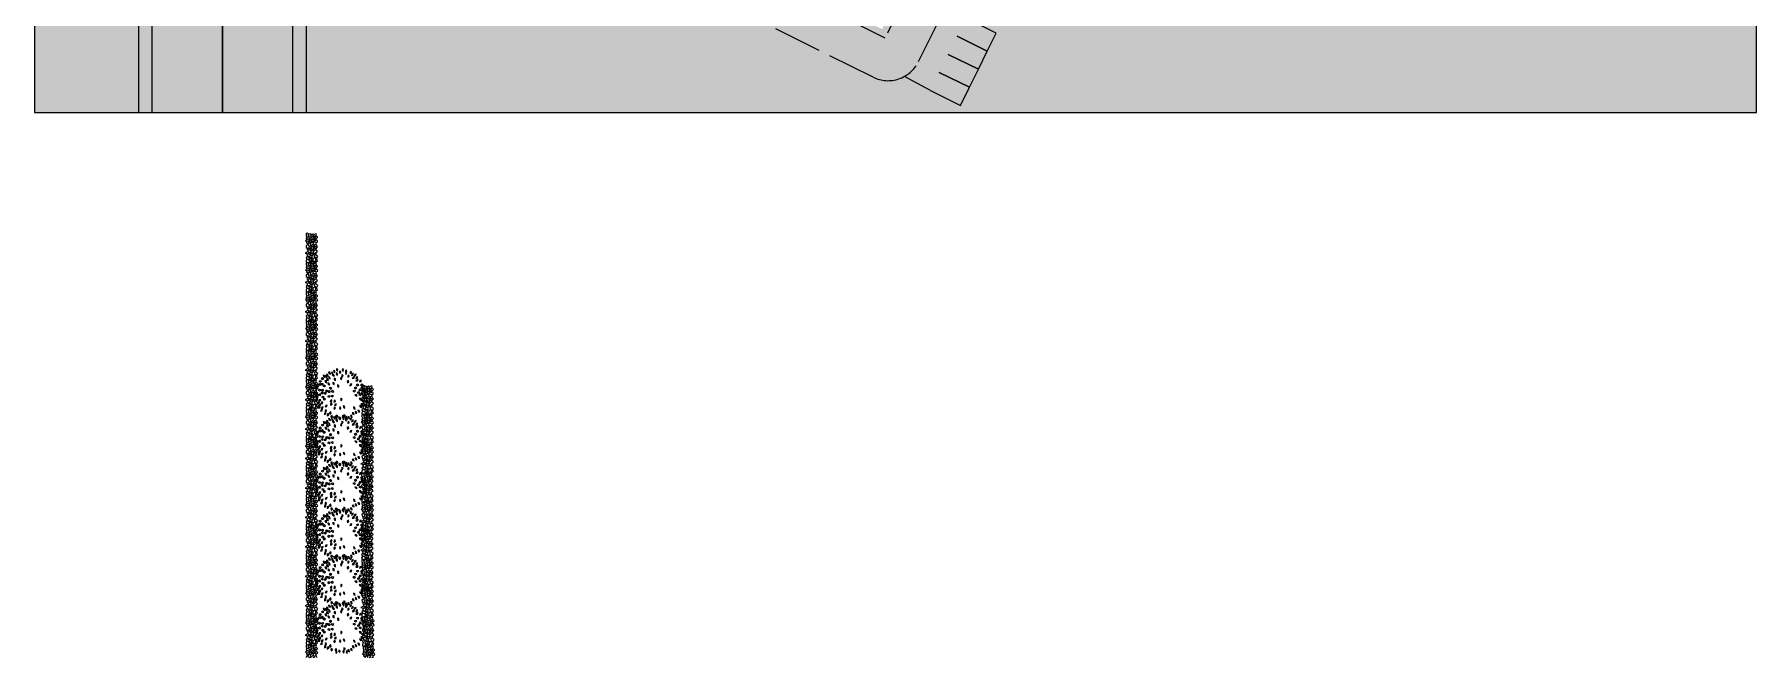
# Model space of a CAD drawing. Header units: millimetres. Extents: x 3866 to 35600, y -8896 to 9491.
# Drawn here: x 33040 to 33168.2, y -6777.8 to -6731.5 of the extents above; entities that cross this region are included whole.
import ezdxf

# ---------------------------------------------------------------- set-up
doc = ezdxf.new("R2010")
doc.units = ezdxf.units.MM
doc.linetypes.add('ACAD_ISO02W100', pattern=[15, 12, -3])
doc.linetypes.add('ACAD_ISO04W100', pattern=[30, 24, -3, 0, -3])
for name, color, linetype in [('A绿-TXT', 252, 'Continuous'), ('благоустрый', 7, 'Continuous'), ('ВДМ', 7, 'Continuous'), ('КУЩІ', 108, 'Continuous')]:
    doc.layers.add(name, color=color, linetype=linetype)
doc.styles.add('ATTR', font='romans.shx', dxfattribs={"width": 0.8, "height": 0.470416})

# ---------------------------------------------------------------- blocks, each defined once
blk = doc.blocks.new('A$C196E2D52')
at = {"layer": 'A绿-TXT', "color": 94, "linetype": 'ByBlock'}
for p, q in [((1151, 2203), (1119, 2131)), ((1182, 2147), (1151, 2203)), ((177, 1489), (112, 1488)), ((112, 1488), (160, 1426)), ((214, 1442), (177, 1489)), ((253, 1646), (189, 1644)), ((189, 1644), (238, 1583)), ((238, 1583), (291, 1599)), ((247, 1769), (286, 1701)), ((311, 1761), (247, 1769)), ((291, 1599), (253, 1646)), ((328, 1545), (264, 1542)), ((264, 1542), (313, 1482)), ((286, 1701), (341, 1708)), ((341, 1708), (311, 1761)), ((313, 1482), (366, 1499)), ((366, 1499), (328, 1545)), ((360, 1742), (402, 1676)), ((424, 1738), (360, 1742)), ((390, 1934), (403, 1857)), ((447, 1905), (390, 1934)), ((402, 1676), (457, 1687)), ((403, 1857), (458, 1846)), ((457, 1687), (424, 1738)), ((458, 1846), (447, 1905)), ((509, 1904), (525, 1828)), ((567, 1877), (509, 1904)), ((525, 1828), (580, 1818)), ((530, 2042), (529, 1964)), ((529, 1964), (581, 1943)), ((581, 2003), (530, 2042)), ((580, 1818), (567, 1877)), ((581, 1943), (581, 2003)), ((639, 1711), (581, 1739)), ((581, 1739), (596, 1662)), ((596, 1662), (651, 1652)), ((626, 2025), (620, 1947)), ((620, 1947), (670, 1923)), ((674, 1983), (626, 2025)), ((651, 1652), (639, 1711)), ((647, 1507), (689, 1441)), ((711, 1503), (647, 1507)), ((670, 1923), (674, 1983)), ((744, 1452), (711, 1503)), ((713, 1920), (721, 1843)), ((768, 1888), (713, 1920)), ((721, 1843), (776, 1829)), ((728, 2073), (725, 1995)), ((725, 1995), (776, 1972)), ((778, 2033), (728, 2073)), ((776, 1829), (768, 1888)), ((776, 1972), (778, 2033)), ((781, 1528), (812, 1456)), ((843, 1513), (781, 1528)), ((812, 1456), (868, 1458)), ((823, 2022), (823, 1944)), ((875, 1984), (823, 2022)), ((823, 1944), (875, 1923)), ((839, 2149), (841, 2071)), ((892, 2112), (839, 2149)), ((841, 2071), (894, 2051)), ((868, 1458), (843, 1513)), ((886, 1825), (872, 1748)), ((872, 1748), (920, 1719)), ((875, 1923), (875, 1984)), ((930, 1779), (886, 1825)), ((894, 2051), (892, 2112)), ((920, 1719), (930, 1779)), ((952, 2130), (947, 2052)), ((947, 2052), (998, 2029)), ((1001, 2089), (952, 2130)), ((988, 1895), (956, 1824)), ((956, 1824), (995, 1784)), ((1017, 1641), (985, 1570)), ((985, 1570), (1024, 1530)), ((1019, 1839), (988, 1895)), ((995, 1784), (1019, 1839)), ((998, 2029), (1001, 2089)), ((1031, 1498), (999, 1426)), ((1048, 1585), (1017, 1641)), ((1024, 1530), (1048, 1585)), ((1062, 1442), (1031, 1498)), ((1065, 2132), (1034, 2061)), ((1034, 2061), (1073, 2021)), ((1084, 2023), (1052, 1952)), ((1052, 1952), (1092, 1912)), ((1097, 2076), (1065, 2132)), ((1073, 2021), (1097, 2076)), ((1116, 1968), (1084, 2023)), ((1092, 1912), (1116, 1968)), ((1134, 1791), (1117, 1714)), ((1117, 1714), (1164, 1683)), ((1119, 2131), (1158, 2091)), ((1163, 1925), (1131, 1854)), ((1131, 1854), (1169, 1813)), ((1176, 1742), (1134, 1791)), ((1158, 2091), (1182, 2147)), ((1194, 1868), (1163, 1925)), ((1164, 1683), (1176, 1742)), ((1169, 1813), (1194, 1868)), ((1226, 1619), (1189, 1550)), ((1189, 1550), (1226, 1507)), ((1242, 1478), (1196, 1415)), ((1234, 1724), (1218, 1666)), ((1218, 1666), (1256, 1615)), ((1253, 1561), (1226, 1619)), ((1226, 1507), (1253, 1561)), ((1279, 1690), (1234, 1724)), ((1274, 1900), (1242, 1828)), ((1242, 1828), (1281, 1788)), ((1261, 1417), (1242, 1478)), ((1284, 2034), (1251, 1963)), ((1251, 1963), (1291, 1923)), ((1256, 1615), (1279, 1690)), ((1306, 1844), (1274, 1900)), ((1281, 1788), (1306, 1844)), ((1315, 1978), (1284, 2034)), ((1291, 1923), (1315, 1978)), ((1377, 1568), (1330, 1505)), ((1330, 1505), (1360, 1458)), ((1364, 2144), (1332, 2073)), ((1332, 2073), (1371, 2033)), ((1360, 1458), (1395, 1506)), ((1395, 2088), (1364, 2144)), ((1371, 2033), (1395, 2088)), ((1395, 1506), (1377, 1568)), ((1474, 1834), (1431, 1769)), ((1431, 1769), (1463, 1723)), ((1474, 2111), (1433, 2045)), ((1433, 2045), (1467, 2000)), ((1463, 1723), (1496, 1773)), ((1467, 2000), (1498, 2052)), ((1498, 2052), (1474, 2111)), ((1496, 1773), (1474, 1834)), ((1540, 2021), (1489, 1962)), ((1489, 1962), (1515, 1913)), ((1545, 1921), (1501, 1856)), ((1501, 1856), (1532, 1810)), ((1522, 1604), (1507, 1541)), ((1507, 1541), (1579, 1573)), ((1515, 1913), (1554, 1959)), ((1577, 1629), (1522, 1604)), ((1532, 1810), (1566, 1860)), ((1554, 1959), (1540, 2021)), ((1566, 1860), (1545, 1921)), ((1579, 1573), (1577, 1629)), ((1616, 1724), (1597, 1663)), ((1597, 1663), (1670, 1689)), ((1649, 2006), (1616, 1935)), ((1616, 1935), (1656, 1895)), ((1672, 1745), (1616, 1724)), ((1680, 1950), (1649, 2006)), ((1656, 1895), (1680, 1950)), ((1670, 1689), (1672, 1745)), ((1704, 1660), (1689, 1598)), ((1689, 1598), (1761, 1629)), ((1759, 1685), (1704, 1660)), ((1766, 1910), (1734, 1838)), ((1734, 1838), (1773, 1798)), ((1791, 1581), (1757, 1526)), ((1757, 1526), (1835, 1532)), ((1761, 1629), (1759, 1685)), ((1797, 1854), (1766, 1910)), ((1773, 1798), (1797, 1854)), ((1851, 1586), (1791, 1581)), ((1835, 1712), (1814, 1651)), ((1814, 1651), (1889, 1675)), ((1854, 1808), (1829, 1749)), ((1829, 1749), (1905, 1767)), ((1892, 1731), (1835, 1712)), ((1835, 1532), (1851, 1586)), ((1913, 1822), (1854, 1808)), ((1900, 1671), (1871, 1614)), ((1871, 1614), (1948, 1626)), ((1889, 1675), (1892, 1731)), ((1960, 1681), (1900, 1671)), ((1905, 1767), (1913, 1822)), ((1948, 1626), (1960, 1681)), ((1985, 1575), (1964, 1515)), ((1964, 1515), (2039, 1538)), ((2027, 1473), (1970, 1454)), ((2043, 1593), (1985, 1575)), ((2024, 1417), (2027, 1473)), ((2039, 1538), (2043, 1593)), ((62, 1288), (0, 1272)), ((0, 1272), (61, 1223)), ((56, 850), (9, 808)), ((9, 808), (85, 792)), ((73, 985), (24, 943)), ((24, 943), (100, 926)), ((87, 1158), (41, 1113)), ((41, 1113), (119, 1101)), ((116, 839), (56, 850)), ((61, 1223), (109, 1251)), ((109, 1251), (62, 1288)), ((132, 972), (73, 985)), ((107, 764), (79, 707)), ((85, 792), (116, 839)), ((147, 1150), (87, 1158)), ((100, 926), (132, 972)), ((166, 776), (107, 764)), ((173, 1310), (109, 1300)), ((109, 1300), (165, 1245)), ((119, 1101), (147, 1150)), ((184, 948), (139, 902)), ((139, 902), (217, 892)), ((155, 721), (166, 776)), ((160, 1426), (214, 1442)), ((165, 1245), (216, 1268)), ((216, 1268), (173, 1310)), ((244, 941), (184, 948)), ((217, 892), (244, 941)), ((524, 1367), (461, 1356)), ((461, 1356), (517, 1302)), ((511, 1131), (470, 1093)), ((470, 1093), (524, 1067)), ((581, 1096), (511, 1131)), ((517, 1302), (568, 1325)), ((568, 1325), (524, 1367)), ((524, 1067), (581, 1096)), ((557, 962), (525, 906)), ((525, 906), (602, 915)), ((616, 970), (557, 962)), ((602, 915), (616, 970)), ((621, 1347), (645, 1273)), ((681, 1327), (621, 1347)), ((645, 1273), (701, 1269)), ((701, 1269), (681, 1327)), ((689, 1441), (744, 1452)), ((770, 1372), (805, 1302)), ((833, 1361), (770, 1372)), ((805, 1302), (861, 1307)), ((861, 1307), (833, 1361)), ((894, 1086), (835, 1062)), ((835, 1062), (902, 1022)), ((946, 1056), (894, 1086)), ((902, 1022), (946, 1056)), ((999, 1426), (1038, 1386)), ((1038, 1386), (1062, 1442)), ((1196, 1415), (1226, 1368)), ((1226, 1368), (1261, 1417)), ((1443, 1207), (1405, 1156)), ((1405, 1156), (1483, 1155)), ((1504, 1207), (1443, 1207)), ((1483, 1155), (1504, 1207)), ((1547, 1404), (1514, 1349)), ((1514, 1349), (1592, 1357)), ((1607, 1411), (1547, 1404)), ((1653, 800), (1589, 796)), ((1589, 796), (1639, 736)), ((1592, 1357), (1607, 1411)), ((1639, 736), (1692, 754)), ((1692, 754), (1653, 800)), ((1721, 1351), (1685, 1298)), ((1685, 1298), (1763, 1301)), ((1766, 1089), (1717, 1048)), ((1717, 1048), (1793, 1030)), ((1782, 1354), (1721, 1351)), ((1763, 1301), (1782, 1354)), ((1825, 1075), (1766, 1089)), ((1793, 1030), (1825, 1075)), ((1888, 1042), (1829, 1017)), ((1829, 1017), (1896, 977)), ((1893, 781), (1829, 779)), ((1829, 779), (1878, 718)), ((1878, 718), (1931, 734)), ((1885, 1401), (1883, 1337)), ((1883, 1337), (1947, 1381)), ((1934, 1436), (1885, 1401)), ((1940, 1011), (1888, 1042)), ((1931, 734), (1893, 781)), ((1896, 977), (1940, 1011)), ((1949, 1263), (1922, 1214)), ((1922, 1214), (1982, 1207)), ((1947, 1381), (1934, 1436)), ((2004, 880), (1941, 866)), ((1941, 866), (2000, 815)), ((1970, 1454), (1949, 1394)), ((1949, 1394), (2024, 1417)), ((2027, 1253), (1949, 1263)), ((1982, 1207), (2027, 1253)), ((2039, 1136), (1987, 1099)), ((1987, 1099), (2061, 1074)), ((2000, 815), (2050, 841)), ((2050, 841), (2004, 880)), ((2057, 1375), (2019, 1324)), ((2019, 1324), (2097, 1324)), ((2097, 1117), (2039, 1136)), ((2103, 877), (2039, 876)), ((2039, 876), (2086, 814)), ((2118, 1376), (2057, 1375)), ((2061, 1074), (2097, 1117)), ((2122, 1015), (2072, 974)), ((2072, 974), (2148, 955)), ((2130, 1260), (2086, 1213)), ((2086, 1213), (2164, 1205)), ((2086, 814), (2140, 829)), ((2097, 1324), (2118, 1376)), ((2140, 829), (2103, 877)), ((2181, 1001), (2122, 1015)), ((2190, 1254), (2130, 1260)), ((2148, 955), (2181, 1001)), ((2164, 1205), (2190, 1254)), ((79, 707), (155, 721)), ((149, 651), (128, 590)), ((128, 590), (203, 613)), ((207, 669), (149, 651)), ((203, 613), (207, 669)), ((265, 566), (251, 504)), ((251, 504), (322, 536)), ((319, 592), (265, 566)), ((309, 446), (302, 391)), ((302, 391), (360, 406)), ((385, 465), (309, 446)), ((322, 536), (319, 592)), ((360, 406), (385, 465)), ((436, 358), (366, 325)), ((366, 325), (369, 269)), ((369, 269), (424, 295)), ((424, 295), (436, 358)), ((496, 521), (483, 467)), ((483, 467), (543, 476)), ((574, 532), (496, 521)), ((543, 476), (574, 532)), ((622, 279), (555, 240)), ((555, 240), (563, 184)), ((563, 184), (615, 216)), ((615, 216), (622, 279)), ((708, 221), (643, 178)), ((643, 178), (654, 124)), ((654, 124), (704, 157)), ((704, 157), (708, 221)), ((842, 197), (783, 145)), ((783, 145), (803, 92)), ((803, 92), (847, 133)), ((847, 133), (842, 197)), ((934, 291), (866, 251)), ((866, 251), (875, 196)), ((875, 196), (927, 227)), ((934, 125), (902, 54)), ((902, 54), (941, 14)), ((927, 227), (934, 291)), ((966, 69), (934, 125)), ((941, 14), (966, 69)), ((1058, 144), (1013, 81)), ((1013, 81), (1043, 34)), ((1082, 483), (1027, 427)), ((1027, 427), (1050, 376)), ((1043, 34), (1078, 83)), ((1050, 376), (1092, 419)), ((1087, 313), (1055, 242)), ((1055, 242), (1094, 202)), ((1078, 83), (1058, 144)), ((1092, 419), (1082, 483)), ((1119, 257), (1087, 313)), ((1094, 202), (1119, 257)), ((1183, 111), (1141, 45)), ((1141, 45), (1173, 0)), ((1172, 382), (1156, 306)), ((1156, 306), (1203, 275)), ((1215, 335), (1172, 382)), ((1173, 0), (1205, 51)), ((1205, 51), (1183, 111)), ((1203, 275), (1215, 335)), ((1242, 566), (1210, 494)), ((1210, 494), (1249, 454)), ((1273, 510), (1242, 566)), ((1249, 454), (1273, 510)), ((1276, 308), (1269, 230)), ((1269, 230), (1319, 205)), ((1324, 265), (1276, 308)), ((1313, 157), (1304, 79)), ((1304, 79), (1353, 53)), ((1360, 113), (1313, 157)), ((1319, 205), (1324, 265)), ((1376, 508), (1344, 437)), ((1344, 437), (1383, 397)), ((1353, 53), (1360, 113)), ((1407, 452), (1376, 508)), ((1383, 397), (1407, 452)), ((1395, 228), (1383, 151)), ((1383, 151), (1432, 123)), ((1440, 182), (1395, 228)), ((1432, 123), (1440, 182)), ((1468, 690), (1489, 615)), ((1528, 667), (1468, 690)), ((1502, 419), (1470, 348)), ((1470, 348), (1509, 308)), ((1486, 245), (1472, 168)), ((1472, 168), (1520, 139)), ((1530, 199), (1486, 245)), ((1489, 615), (1545, 609)), ((1533, 363), (1502, 419)), ((1509, 308), (1533, 363)), ((1520, 139), (1530, 199)), ((1545, 609), (1528, 667)), ((1628, 288), (1648, 213)), ((1687, 265), (1628, 288)), ((1648, 213), (1704, 207)), ((1671, 432), (1673, 354)), ((1724, 395), (1671, 432)), ((1673, 354), (1726, 335)), ((1704, 207), (1687, 265)), ((1726, 335), (1724, 395)), ((1772, 445), (1794, 370)), ((1832, 423), (1772, 445)), ((1779, 591), (1785, 514)), ((1833, 557), (1779, 591)), ((1785, 514), (1839, 497)), ((1794, 370), (1850, 365)), ((1850, 365), (1832, 423)), ((1839, 497), (1833, 557)), ((1876, 509), (1901, 435)), ((1937, 489), (1876, 509)), ((1901, 435), (1956, 431)), ((1905, 615), (1941, 546)), ((1968, 605), (1905, 615)), ((1956, 431), (1937, 489)), ((1941, 546), (1997, 552)), ((1997, 552), (1968, 605)), ((2038, 681), (1975, 672)), ((1975, 672), (2029, 617)), ((2029, 617), (2081, 639)), ((2081, 639), (2038, 681))]:
    blk.add_line(p, q, dxfattribs=at)
blk = doc.blocks.new('Ground 1')
for points in [[(2.4, 10.8), (0.9, 11.6), (-0.6, 11.5), (-1.3, 10.1), (-1.1, 9.2), (-1.9, 9.2), (-0.7, 6.7), (-2.1, 5.8), (-2.4, 4.8), (-2.2, 3.4), (-0.7, 3), (-0.5, 3.6), (0.3, 2.6), (-0.9, 1.6), (-0.2, 1.2), (0.9, -0.4), (2.4, 0.5), (3.8, 0.3), (5.8, -0.5), (6.5, 0.7), (6.8, 1.7), (6.7, 2.7), (7.3, 2), (7.9, 0.9), (8.9, 1.3), (9, 1.7), (9.7, 1.3), (10.4, 0.3), (10.6, -0.4), (11.7, 0.3), (12.2, 1.2), (14.2, 0.9), (15.5, -0.4), (16.7, 0.5), (18.1, 1), (18.2, 1), (20.3, 0.7), (20.7, -0.5), (22.2, 0.2), (22.7, 1.5), (24.3, 0.7), (25.3, -0.4), (25.8, -0.2), (26.4, 0.3), (25.9, 2), (28.1, 0.9), (29.1, 1.2), (28.6, 2.7), (27.8, 3.6), (29.1, 4.8), (27.4, 6.2), (28.9, 6.5), (28.4, 6.8), (28.9, 7.9), (28.3, 8.2), (29.7, 10.5), (29, 11.6), (27.4, 11.7), (25.3, 10.8), (24.6, 11.6), (22.7, 10.9), (21.8, 12.3), (20.5, 10.9), (19.4, 11.3), (18.5, 9.4), (17.9, 9.4), (16.8, 11.7), (14.9, 11.5), (13.8, 9.9), (13.3, 10.5), (12.6, 10.8), (12.2, 10.3), (11.9, 9.8), (10.1, 10.1), (8.7, 12.6), (8.7, 11.7), (7.2, 10.2), (6.1, 10.8), (5.6, 10.1), (4.4, 11.6)], [(8.7, 7.8), (9, 7), (8.8, 6.1), (9.4, 6), (9.8, 6.6), (9.6, 7.5)], [(12.6, 7.7), (11.7, 7.5), (11.8, 6.7), (12.9, 5.9), (14.3, 5.9), (14.3, 6.9)], [(15.5, 3.6), (15.3, 2.4), (16.6, 2.5), (17.1, 3.7), (16.3, 3.3)], [(17.3, 7.5), (16.5, 6.3), (18.9, 4), (21.3, 4.8), (21.1, 5.9), (19.6, 5.9), (19.6, 7.2), (18.3, 7)], [(23.4, 9.1), (22, 8.5), (22.2, 8), (23.7, 6.9), (24.5, 8.2)], [(23.2, 2.5), (23, 3.8), (23.2, 4.5), (23.8, 5.3), (25.4, 5.6), (26.2, 5.5), (26.2, 4.5), (25.9, 3.9), (24.7, 3.8), (24.6, 3.2), (24.1, 2.9), (23.9, 3.6), (23.5, 2.7)]]:
    blk.add_lwpolyline(points, close=True)
for points in [[(-1, 9.1), (-0.1, 8.3), (0.2, 7.4), (0.5, 7.3), (1, 8.3), (2.2, 8.5), (2.3, 10.1), (2.4, 10.8)], [(-0.7, 6.7), (-0.6, 5.9), (0.1, 5.4), (0, 4.9), (0.3, 4.3), (-0.5, 3.6)], [(0.2, 7.4), (0.1, 6.9), (-0.3, 7), (-0.6, 6.4)], [(0.1, 6.8), (0.6, 6.5), (1.4, 6.4), (1, 6), (1, 5.3), (0.4, 5.6), (0.1, 5.5)], [(0.4, 2.5), (0.9, 2), (1.6, 1.5), (3, 1.5), (4.6, 2.2), (3.2, 3.6), (3.1, 4.6), (2.1, 4.5), (0.5, 4.6), (0.1, 4.8)], [(1, 6.4), (1.6, 6.7), (1.9, 6.4), (1.9, 6), (2.3, 5.6), (3, 5.9), (4.1, 6.3), (4.3, 7), (3.4, 7.6), (2.2, 8.6)], [(2.7, 0.4), (3.8, 1.2), (3.9, 1.9)], [(3.5, 6.1), (4, 5.4), (4, 4.8), (3.2, 4)], [(4, 5.2), (4.8, 5.5), (5.8, 5.2), (5.8, 4.9), (6.3, 5.3), (7.2, 4.6)], [(5.6, 10), (5.7, 9.1), (4.9, 9), (4.5, 9.7), (4.1, 9.3), (5, 8.4), (4.3, 8), (4.1, 7.2)], [(4.6, 8.1), (6.4, 7.3), (6.7, 5.1)], [(4.6, 2.2), (5.1, 2.7), (6, 2.9), (6.6, 2.8)], [(6.4, 2.8), (7, 3.6), (7.4, 5.1), (7.8, 4.5), (8.8, 3.7), (9, 3.1), (8.6, 3.1), (8.7, 2.4), (9, 1.7)], [(6.5, 7.2), (7.1, 7.5), (7.8, 8.1), (7.9, 8.8), (7.7, 10.1), (7.5, 10.4)], [(6.6, 6.5), (7.9, 6.5), (8.8, 7.3)], [(7.9, 9.1), (9.6, 8.8), (9.8, 8.1), (9.3, 7.6)], [(9.1, 6), (9, 5.5), (9.3, 4.8), (9.6, 3.7)], [(9, 3.5), (10.1, 3.8), (11, 4.3), (11.5, 3.4), (11.3, 2.4), (11.8, 2.8), (12.4, 1.2), (12.4, 1.2)], [(10.5, 10), (10.3, 9), (9.7, 8.4)], [(9.8, 6.5), (10.7, 6.4), (11.6, 5.9), (11.8, 5.1), (11.7, 4.3), (11.2, 4.2)], [(11.7, 7.2), (11.2, 7), (11, 6.3)], [(11.4, 3.8), (12.8, 3.6), (13.7, 4.1), (14.2, 3), (13.6, 2.4), (13.8, 1)], [(11.9, 9.7), (12.6, 8.4), (13, 8.3), (13.8, 8.6), (13.9, 9.9)], [(13.3, 5.9), (13, 5.1), (13.4, 4.1)], [(13.4, 8.4), (13.5, 7.9), (13.1, 7.5)], [(13.8, 8.9), (15.8, 8.2), (17.6, 9.9)], [(13.9, 3.6), (15.8, 4.5), (16.7, 3.6)], [(14.3, 6.5), (15.5, 6.5), (16.2, 4.9), (16.1, 4.3), (16, 4.3)], [(16, 2.4), (16.2, 1.6), (14.5, 1.4), (14.7, 0.5)], [(16.3, 8.6), (16.6, 7.5), (15.7, 6.2)], [(16.3, 7.1), (16.8, 7)], [(18.4, 4.4), (18.2, 3.6), (16.9, 3)], [(17, 3), (18.2, 2), (18.2, 1.1)], [(18.7, 9.6), (19.7, 8.8), (19.6, 8.2), (18.9, 7.2)], [(20, 4.3), (20.9, 2.6), (19.5, 0.9)], [(21, 11.4), (21.7, 9.8), (20.8, 8.3), (19.6, 8.2)], [(20.6, 3.4), (22.2, 3.4), (22.4, 2.6), (22, 2.1), (22.6, 1.2)], [(21.2, 8.8), (21.8, 7.2), (21.2, 5.6)], [(22.1, 8.3), (21.5, 8)], [(21.5, 6.4), (23.1, 5.5), (23.4, 4.9)], [(22.3, 3.2), (23.1, 3.6)], [(23, 8.9), (23.4, 9.9), (23.9, 10.5), (23.7, 11.3)], [(24.5, 3), (25, 2), (24.1, 0.9)], [(25.6, 10.9), (26, 9.6), (25.6, 8.9), (24.2, 8.5)], [(24.3, 7.7), (26, 6.2)], [(24.8, 2.5), (26.5, 2.8), (26.9, 1.7)], [(25.6, 5.6), (26.3, 6.5), (27.8, 6.8), (28, 6.5)], [(25.9, 9.3), (26.7, 8.5), (26.9, 7.6), (26.6, 6.7)], [(26.1, 2.8), (26.3, 3.3), (27.9, 4.1), (28.3, 4.1)], [(26.2, 4.3), (27, 3.7)], [(26.5, 8.7), (27.8, 9.5), (28.6, 8.9)]]:
    blk.add_lwpolyline(points)
at = {"style": 'ATTR', "width": 0.8, "flags": 9}
blk.add_attdef('ESTCODE', (0, 0), '', height=0.0000643, dxfattribs=at)

msp = doc.modelspace()

# ---------------------------------------------------------------- hatches: boundary and pattern name
at = {"layer": 'ВДМ', "true_color": 0x139b48, "transparency": 33554585}
h = msp.add_hatch(color=114, dxfattribs=at)
h.dxf.hatch_style = 1
h.paths.add_polyline_path([(33168.196, -6623.396), (33060.262, -6623.396), (33060.262, -6630.622, 0.4142136), (33063.262, -6633.622), (33168.196, -6633.622)])
h.paths.add_polyline_path([(33047.762, -6623.396), (33040.02, -6623.396), (33040.02, -6633.622), (33044.762, -6633.622, 0.4142136), (33047.762, -6630.622)])
h.paths.add_polyline_path([(33047.762, -6651.622, 0.4142136), (33044.762, -6648.622), (33040.02, -6648.622), (33040.02, -6737.258), (33047.762, -6737.258)])
at = {"layer": 'ВДМ', "transparency": 33554569}
h = msp.add_hatch(color=251, dxfattribs=at)
h.dxf.hatch_style = 1
h.paths.add_polyline_path([(33054.012, -6641.122), (33040.02, -6641.122), (33040.02, -6647.622), (33044.762, -6647.622, -0.4142136), (33048.762, -6651.622), (33048.762, -6737.258), (33054.012, -6737.258)])
h = msp.add_hatch(color=251, dxfattribs=at)
h.dxf.hatch_style = 1
h.paths.add_polyline_path([(33168.196, -6641.122), (33054.012, -6641.122), (33054.012, -6737.258), (33059.262, -6737.258), (33059.262, -6715.89), (33059.262, -6705.076), (33059.262, -6696.076), (33059.262, -6694.891), (33059.262, -6651.622, -0.4142136), (33063.262, -6647.622), (33073.762, -6647.622), (33082.762, -6647.622), (33136.097, -6647.622), (33165.977, -6647.622), (33167.727, -6647.622), (33168.196, -6647.622)])
at = {"layer": 'ВДМ', "transparency": 33554585}
h = msp.add_hatch(color=9, dxfattribs=at)
h.dxf.hatch_style = 1
h.paths.add_polyline_path([(33044.762, -6647.622), (33040.02, -6647.622), (33040.02, -6648.622), (33044.762, -6648.622, -0.4142136), (33047.762, -6651.622), (33047.762, -6737.258), (33048.762, -6737.258), (33048.762, -6651.622, 0.4142136)])
at = {"layer": 'ВДМ', "true_color": 0x139b48, "transparency": 33554585}
h = msp.add_hatch(color=114, dxfattribs=at)
h.dxf.hatch_style = 1
h.paths.add_polyline_path([(33168.196, -6693.7), (33159.494, -6693.7, -0.4890302), (33150.149, -6700.969), (33147.997, -6707.053), (33133.2, -6701.986), (33135.35, -6695.909), (33133.505, -6695.275), (33131.917, -6699.89), (33129.61, -6699.096), (33127.303, -6698.304), (33128.89, -6693.689), (33127.88, -6693.342, 0.1628622), (33126.918, -6694.603), (33124.192, -6702.592, -0.4142136), (33121.019, -6704.151), (33115.415, -6702.239), (33115.297, -6702.584), (33116.195, -6703.024), (33128.587, -6709.098), (33129.485, -6709.538), (33123.731, -6721.277), (33123.291, -6722.175), (33123.291, -6737.258), (33168.196, -6737.258)])
at = {"layer": 'ВДМ', "transparency": 33554585}
h = msp.add_hatch(color=9, dxfattribs=at)
h.dxf.hatch_style = 1
h.paths.add_polyline_path([(33069.918, -6702.387, 0.1152746), (33068.588, -6702.076), (33062.262, -6702.076, 0.4142136), (33059.262, -6705.076), (33059.262, -6715.89), (33059.262, -6737.258), (33060.262, -6737.258), (33060.262, -6715.89), (33060.262, -6706.076, -0.4142136), (33063.262, -6703.076), (33068.355, -6703.076, -0.1152746), (33069.684, -6703.387), (33076.493, -6706.753), (33075.386, -6708.994), (33076.955, -6709.769), (33078.062, -6707.528), (33096.664, -6716.722), (33095.558, -6718.96), (33097.127, -6719.736), (33098.235, -6717.494), (33107.982, -6722.313), (33108.424, -6721.419), (33076.936, -6705.856)])
at = {"layer": 'ВДМ', "true_color": 0x139b48, "transparency": 33554585}
h = msp.add_hatch(color=114, dxfattribs=at)
h.dxf.hatch_style = 1
h.paths.add_polyline_path([(33081.384, -6724.227), (33061.212, -6714.26), (33062.541, -6711.571), (33082.713, -6721.537), (33103.332, -6731.724), (33107.096, -6724.106), (33107.982, -6722.313), (33098.235, -6717.494), (33097.127, -6719.736), (33106.429, -6724.331), (33103.107, -6731.055), (33082.934, -6721.089), (33062.762, -6711.122), (33066.084, -6704.398), (33075.386, -6708.994), (33076.493, -6706.753), (33069.684, -6703.387, 0.1152746), (33068.355, -6703.076), (33063.262, -6703.076, 0.4142136), (33060.262, -6706.076), (33060.262, -6709.133), (33060.262, -6715.89), (33060.262, -6737.258), (33060.714, -6737.258), (33060.719, -6737.256), (33060.726, -6737.258), (33060.95, -6737.258), (33060.956, -6737.257), (33060.956, -6737.258), (33108.946, -6737.258), (33108.946, -6736.734), (33106.704, -6735.627), (33104.766, -6734.584, -0.2454011), (33102.452, -6734.636)])
h = msp.add_hatch(color=114, dxfattribs=at)
h.dxf.hatch_style = 1
h.paths.add_polyline_path([(33111.114, -6722.748), (33108.424, -6721.419), (33107.096, -6724.106), (33103.332, -6731.724), (33082.713, -6721.537), (33062.541, -6711.571), (33061.212, -6714.26), (33081.384, -6724.227), (33102.452, -6734.636, 0.4142136), (33105.801, -6733.502)])
h = msp.add_hatch(color=114, dxfattribs=at)
h.dxf.hatch_style = 1
h.paths.add_polyline_path([(33123.291, -6722.175), (33109.999, -6715.659), (33109.176, -6717.326), (33110.645, -6718.052), (33115.516, -6720.477, -0.345355), (33116.252, -6721.94), (33115.588, -6723.285), (33114.923, -6724.63), (33114.259, -6725.975), (33113.595, -6727.32), (33112.931, -6728.665), (33112.267, -6730.01), (33111.602, -6731.354), (33110.938, -6732.699), (33110.274, -6734.044), (33109.61, -6735.389), (33108.946, -6736.734), (33108.946, -6737.258), (33123.291, -6737.258)])
at = {"layer": 'ВДМ', "transparency": 33554585}
h = msp.add_hatch(color=8, dxfattribs=at)
h.dxf.hatch_style = 1
h.paths.add_polyline_path([(33116.252, -6721.94), (33114.01, -6720.833), (33112.443, -6720.058), (33111.114, -6722.746), (33105.801, -6733.502, -0.1532362), (33104.766, -6734.584), (33106.704, -6735.627), (33108.946, -6736.734), (33109.61, -6735.389), (33110.274, -6734.044), (33110.938, -6732.699), (33111.602, -6731.354), (33112.267, -6730.01), (33112.931, -6728.665), (33113.595, -6727.32), (33114.259, -6725.975), (33114.923, -6724.63), (33115.588, -6723.285)])

# ---------------------------------------------------------------- linework, layer by layer
for points in [[(33040.02, -6737.258), (33168.196, -6737.258), (33168.196, -6623.396), (33040.02, -6623.396), (33040.02, -6737.258)], [(33108.697, -6731.592), (33110.938, -6732.699), (33111.602, -6731.354), (33109.361, -6730.247)], [(33108.032, -6732.937), (33110.274, -6734.044), (33110.938, -6732.699), (33108.697, -6731.592)], [(33107.368, -6734.282), (33109.61, -6735.389), (33110.274, -6734.044), (33108.032, -6732.937)], [(33106.704, -6735.627), (33108.946, -6736.734), (33109.61, -6735.389), (33107.368, -6734.282)], [(33106.704, -6735.627), (33104.766, -6734.584)], [(33060.714, -6737.258), (33060.719, -6737.256), (33060.726, -6737.258)], [(33060.95, -6737.258), (33060.956, -6737.257), (33060.956, -6737.258)]]:
    msp.add_lwpolyline(points)
at = {"layer": 'благоустрый'}
msp.add_lwpolyline([(33054.012, -6737.258), (33054.012, -6712.258)], dxfattribs=at)
at = {"layer": 'благоустрый', "linetype": 'ACAD_ISO02W100', "ltscale": 0.3}
msp.add_lwpolyline([(33103.332, -6731.724), (33082.713, -6721.537)], dxfattribs=at)
at = {"layer": 'ВДМ', "linetype": 'ACAD_ISO04W100'}
msp.add_lwpolyline([(33054.012, -6623.396), (33054.012, -6737.258)], dxfattribs=at)
at = {"layer": 'ВДМ'}
for points in [[(33040.02, -6647.622), (33044.762, -6647.622, -0.4142136), (33048.762, -6651.622), (33048.762, -6737.258)], [(33040.02, -6648.622), (33044.762, -6648.622, -0.4142136), (33047.762, -6651.622), (33047.762, -6737.258)]]:
    msp.add_lwpolyline(points, format="xyb", dxfattribs=at)
for points in [[(33059.262, -6737.258), (33059.262, -6715.89)], [(33060.262, -6737.258), (33060.262, -6715.89)]]:
    msp.add_lwpolyline(points, dxfattribs=at)
at = {"layer": 'ВДМ', "linetype": 'ACAD_ISO02W100', "ltscale": 0.3}
msp.add_lwpolyline([(33111.114, -6722.746), (33105.801, -6733.502, -0.4142136), (33102.452, -6734.636), (33081.384, -6724.227)], format="xyb", dxfattribs=at)
msp.add_lwpolyline([(33107.096, -6724.106), (33103.332, -6731.724)], dxfattribs=at)
at = {"layer": 'КУЩІ'}
for points in [[(33061.06, -6777.833), (33061.037, -6777.799), (33060.997, -6777.697), (33060.997, -6777.689), (33061.017, -6777.54), (33061.107, -6777.517), (33061.057, -6777.408), (33060.967, -6777.368), (33061.018, -6777.259), (33061.098, -6777.189), (33061.088, -6777.149), (33061.048, -6777.11), (33060.928, -6777.141), (33061.008, -6776.985), (33060.988, -6776.914), (33060.878, -6776.953), (33060.818, -6777.008), (33060.727, -6776.914), (33060.627, -6777.039), (33060.607, -6776.929), (33060.587, -6776.968), (33060.507, -6776.929), (33060.487, -6776.976), (33060.326, -6776.874), (33060.246, -6776.921), (33060.236, -6777.038), (33060.306, -6777.187), (33060.245, -6777.234), (33060.295, -6777.367), (33060.195, -6777.437), (33060.295, -6777.523), (33060.264, -6777.601), (33060.405, -6777.672), (33060.405, -6777.711), (33060.234, -6777.789), (33060.241, -6777.833)], [(33060.256, -6777.488), (33060.375, -6777.444), (33060.483, -6777.505), (33060.488, -6777.589)], [(33060.437, -6777.348), (33060.365, -6777.32), (33060.324, -6777.284), (33060.267, -6777.296)], [(33060.293, -6777.163), (33060.386, -6777.135), (33060.437, -6777.163), (33060.468, -6777.264)], [(33060.463, -6777.833), (33060.364, -6777.73)], [(33060.385, -6777.657), (33060.442, -6777.585), (33060.488, -6777.589), (33060.56, -6777.638)], [(33060.453, -6777.099), (33060.397, -6777.007), (33060.438, -6776.951)], [(33060.412, -6777.143), (33060.468, -6777.083), (33060.53, -6777.071), (33060.597, -6777.091)], [(33060.447, -6777.481), (33060.56, -6777.437), (33060.674, -6777.481)], [(33060.457, -6777.826), (33060.534, -6777.806), (33060.577, -6777.833)], [(33060.478, -6777.416), (33060.504, -6777.453)], [(33060.525, -6777.26), (33060.633, -6777.136)], [(33060.565, -6777.826), (33060.575, -6777.79)], [(33060.669, -6777.164), (33060.607, -6777.112), (33060.587, -6777.007), (33060.608, -6776.991)], [(33060.617, -6777.457), (33060.679, -6777.345), (33060.725, -6777.321)], [(33060.756, -6777.674), (33060.817, -6777.694), (33060.858, -6777.783)], [(33060.766, -6777.562), (33060.885, -6777.498), (33061.008, -6777.598)], [(33060.767, -6777.124), (33060.808, -6777.064)], [(33060.775, -6777.833), (33060.812, -6777.795)], [(33060.875, -6777.132), (33060.839, -6777.112), (33060.783, -6776.999), (33060.783, -6776.975)], [(33060.892, -6777.833), (33060.889, -6777.807), (33060.807, -6777.767), (33060.838, -6777.823), (33060.834, -6777.833)], [(33060.844, -6777.397), (33060.818, -6777.345)], [(33060.828, -6777.522), (33060.828, -6777.405), (33060.885, -6777.389), (33060.921, -6777.421), (33060.988, -6777.381)], [(33060.854, -6777.245), (33060.932, -6777.205), (33061.009, -6777.269)], [(33060.858, -6777.779), (33060.925, -6777.691), (33060.992, -6777.691)], [(33060.89, -6777.221), (33060.875, -6777.1), (33060.952, -6777.076)], [(33065.249, -6777.833), (33065.237, -6777.804), (33065.237, -6777.796), (33065.258, -6777.647), (33065.348, -6777.624), (33065.298, -6777.514), (33065.208, -6777.475), (33065.258, -6777.366), (33065.339, -6777.295), (33065.329, -6777.256), (33065.289, -6777.217), (33065.168, -6777.248), (33065.249, -6777.092), (33065.229, -6777.021), (33065.119, -6777.06), (33065.058, -6777.115), (33064.968, -6777.021), (33064.868, -6777.146), (33064.848, -6777.036), (33064.828, -6777.075), (33064.747, -6777.036), (33064.727, -6777.083), (33064.567, -6776.981), (33064.487, -6777.027), (33064.476, -6777.145), (33064.546, -6777.294), (33064.486, -6777.34), (33064.536, -6777.474), (33064.435, -6777.544), (33064.535, -6777.63), (33064.505, -6777.708), (33064.645, -6777.779), (33064.645, -6777.818), (33064.613, -6777.833)], [(33064.497, -6777.595), (33064.616, -6777.551), (33064.724, -6777.612), (33064.729, -6777.696)], [(33064.678, -6777.455), (33064.606, -6777.427), (33064.564, -6777.391), (33064.508, -6777.402)], [(33064.534, -6777.27), (33064.627, -6777.242), (33064.678, -6777.27), (33064.709, -6777.371)], [(33064.625, -6777.764), (33064.682, -6777.692), (33064.729, -6777.696), (33064.801, -6777.744)], [(33064.694, -6777.206), (33064.637, -6777.114), (33064.678, -6777.057)], [(33064.652, -6777.25), (33064.709, -6777.19), (33064.771, -6777.178), (33064.838, -6777.198)], [(33064.688, -6777.588), (33064.801, -6777.544), (33064.914, -6777.588)], [(33064.719, -6777.523), (33064.744, -6777.56)], [(33064.765, -6777.367), (33064.874, -6777.243)], [(33064.945, -6777.833), (33065.027, -6777.745), (33064.971, -6777.58), (33064.888, -6777.592), (33064.893, -6777.696), (33064.801, -6777.7), (33064.816, -6777.793), (33064.791, -6777.833)], [(33064.91, -6777.271), (33064.848, -6777.218), (33064.828, -6777.114), (33064.848, -6777.098)], [(33064.858, -6777.564), (33064.92, -6777.452), (33064.966, -6777.428)], [(33064.996, -6777.781), (33065.058, -6777.801), (33065.072, -6777.833)], [(33065.007, -6777.669), (33065.125, -6777.605), (33065.249, -6777.705)], [(33065.008, -6777.231), (33065.049, -6777.171)], [(33065.116, -6777.239), (33065.08, -6777.219), (33065.023, -6777.106), (33065.023, -6777.082)], [(33065.084, -6777.504), (33065.059, -6777.452)], [(33065.068, -6777.629), (33065.069, -6777.512), (33065.125, -6777.496), (33065.161, -6777.528), (33065.228, -6777.488)], [(33065.095, -6777.352), (33065.172, -6777.312), (33065.249, -6777.376)], [(33065.131, -6777.327), (33065.116, -6777.207), (33065.193, -6777.183)], [(33065.139, -6777.833), (33065.166, -6777.797), (33065.233, -6777.798)]]:
    msp.add_lwpolyline(points, dxfattribs=at)
for points in [[(33060.422, -6777.32), (33060.463, -6777.42), (33060.504, -6777.405), (33060.581, -6777.3), (33060.489, -6777.244)], [(33060.534, -6777.754), (33060.621, -6777.814), (33060.786, -6777.638), (33060.73, -6777.473), (33060.648, -6777.485), (33060.653, -6777.59), (33060.56, -6777.593), (33060.575, -6777.686)], [(33060.89, -6777.337), (33060.797, -6777.349), (33060.751, -6777.337), (33060.695, -6777.292), (33060.674, -6777.18), (33060.679, -6777.124), (33060.752, -6777.12), (33060.793, -6777.144), (33060.798, -6777.232), (33060.844, -6777.237), (33060.864, -6777.273), (33060.818, -6777.289), (33060.88, -6777.317)], [(33064.662, -6777.427), (33064.703, -6777.527), (33064.744, -6777.511), (33064.822, -6777.407), (33064.729, -6777.351)], [(33065.131, -6777.444), (33065.038, -6777.456), (33064.992, -6777.444), (33064.935, -6777.399), (33064.915, -6777.287), (33064.92, -6777.231), (33064.992, -6777.227), (33065.033, -6777.251), (33065.038, -6777.339), (33065.085, -6777.343), (33065.105, -6777.38), (33065.059, -6777.396), (33065.12, -6777.424)]]:
    msp.add_lwpolyline(points, close=True, dxfattribs=at)

# ---------------------------------------------------------------- block references
at = {"layer": 'A绿-TXT', "lineweight": 9, "xscale": 0.00176, "yscale": 0.00176, "zscale": 0.00176, "rotation": 90}
for p in [(33064.712, -6760.185), (33064.712, -6763.643), (33064.712, -6767.065), (33064.712, -6770.597), (33064.712, -6774.042), (33064.712, -6777.539)]:
    msp.add_blockref('A$C196E2D52', p, dxfattribs=at)
at = {"layer": 'КУЩІ', "rotation": 89.8740814406687}
for p, xscale, yscale, zscale in [((33061.067, -6748.362), 0.07111039999896487, 0.07111039999896487, 0.07111039999896487), ((33061.067, -6750.535), 0.07111039999896487, 0.07111039999896487, 0.07111039999896487), ((33061.067, -6752.726), 0.07111039999896487, 0.07111039999896487, 0.07111039999896487), ((33061.067, -6754.899), 0.07111039999896487, 0.07111039999896487, 0.07111039999896487), ((33061.069, -6757.072), 0.07111039999896487, 0.07111039999896487, 0.07111039999896487), ((33061.072, -6759.26), 0.07111039999896487, 0.07111039999896487, 0.07111039999896487), ((33065.217, -6759.681), 0.07111039999896485, 0.07111039999896485, 0.07111039999896485), ((33061.067, -6761.457), 0.07111039999896487, 0.07111039999896487, 0.07111039999896487), ((33065.217, -6761.843), 0.07111039999896485, 0.07111039999896485, 0.07111039999896485), ((33061.067, -6763.647), 0.07111039999896487, 0.07111039999896487, 0.07111039999896487), ((33065.217, -6764.029), 0.07111039999896485, 0.07111039999896485, 0.07111039999896485), ((33061.07, -6765.836), 0.07111039999896487, 0.07111039999896487, 0.07111039999896487), ((33065.201, -6766.196), 0.07111039999896485, 0.07111039999896485, 0.07111039999896485), ((33061.065, -6768.033), 0.07111039999896487, 0.07111039999896487, 0.07111039999896487), ((33065.217, -6768.351), 0.07111039999896485, 0.07111039999896485, 0.07111039999896485), ((33061.066, -6770.223), 0.07111039999896487, 0.07111039999896487, 0.07111039999896487), ((33065.196, -6770.47), 0.07111039999896485, 0.07111039999896485, 0.07111039999896485), ((33061.067, -6772.412), 0.07111039999896487, 0.07111039999896487, 0.07111039999896487), ((33065.211, -6772.626), 0.07111039999896485, 0.07111039999896485, 0.07111039999896485), ((33061.069, -6774.602), 0.07111039999896487, 0.07111039999896487, 0.07111039999896487), ((33065.217, -6774.727), 0.07111039999896486, 0.07111039999896486, 0.07111039999896486), ((33061.067, -6776.795), 0.07111039999896489, 0.07111039999896489, 0.07111039999896489), ((33065.262, -6776.91), 0.07111039999896487, 0.07111039999896487, 0.07111039999896487)]:
    msp.add_blockref('Ground 1', p, dxfattribs=dict(at, xscale=xscale, yscale=yscale, zscale=zscale))

doc.saveas('drawing.dxf')
